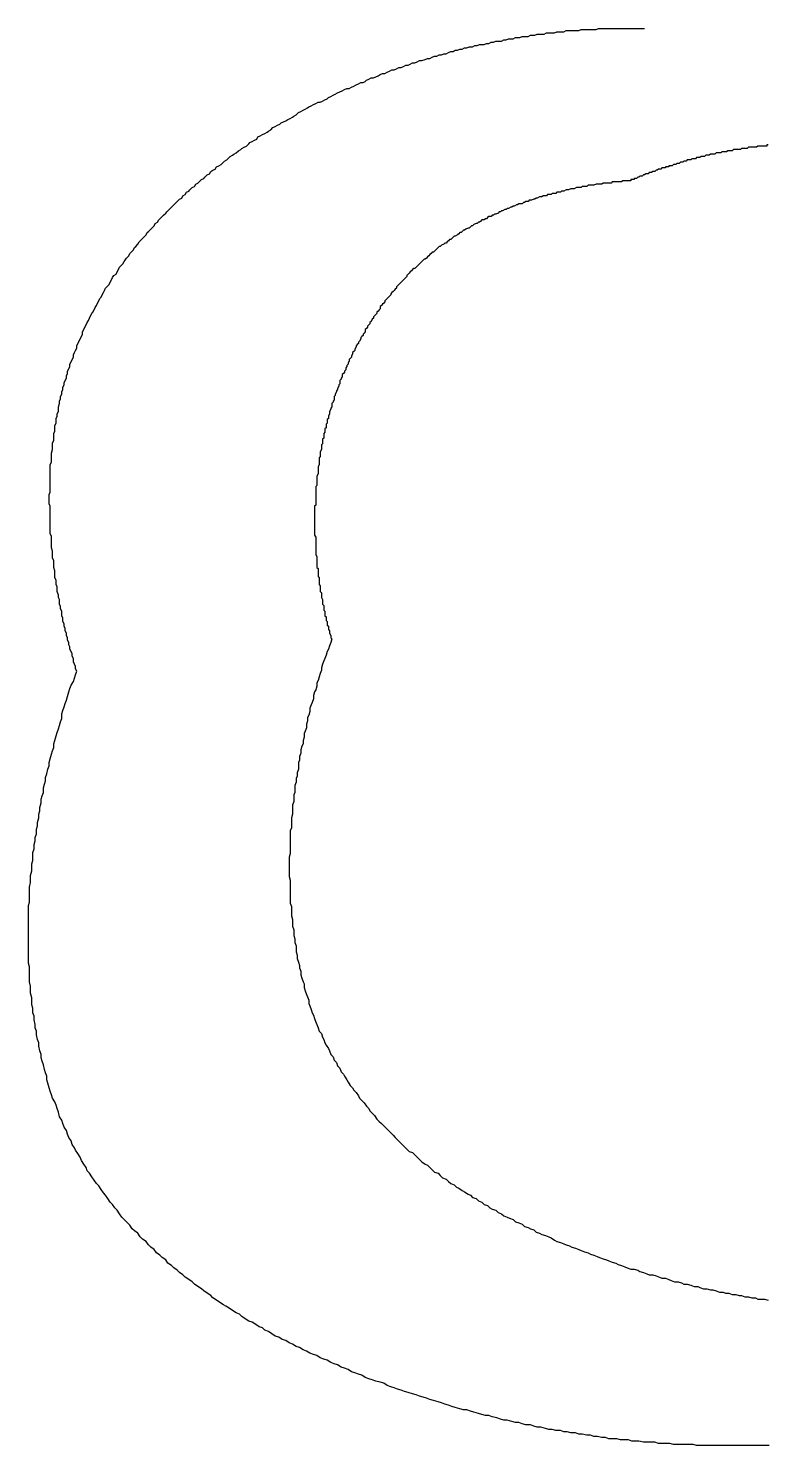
# Model space of a CAD drawing. Extents: x 45 to 224, y 37 to 151.
# Drawn here: x 136.264 to 136.905, y 139.765 to 140.993 of the extents above; entities that cross this region are included whole.
import ezdxf

# ---------------------------------------------------------------- set-up
doc = ezdxf.new("R2010")
doc.units = 0
doc.layers.get('0').update_dxf_attribs({"linetype": 'CONTINUOUS'})

msp = doc.modelspace()

# ---------------------------------------------------------------- linework, layer by layer
at = {"color": 7}
for points in [[(136.306, 140.436, 0), (136.305, 140.438, 0), (136.305, 140.44, 0), (136.304, 140.442, 0), (136.303, 140.444, 0), (136.303, 140.447, 0), (136.302, 140.449, 0), (136.302, 140.451, 0), (136.301, 140.453, 0), (136.3, 140.455, 0), (136.3, 140.457, 0), (136.299, 140.459, 0), (136.299, 140.461, 0), (136.298, 140.463, 0), (136.298, 140.465, 0), (136.297, 140.467, 0), (136.297, 140.469, 0), (136.296, 140.471, 0), (136.296, 140.473, 0), (136.295, 140.475, 0), (136.295, 140.477, 0), (136.294, 140.479, 0), (136.294, 140.482, 0), (136.293, 140.484, 0), (136.293, 140.486, 0), (136.293, 140.488, 0), (136.292, 140.49, 0), (136.292, 140.492, 0), (136.291, 140.494, 0), (136.291, 140.496, 0), (136.291, 140.498, 0), (136.29, 140.5, 0), (136.29, 140.502, 0), (136.289, 140.505, 0), (136.289, 140.507, 0), (136.289, 140.509, 0), (136.288, 140.511, 0), (136.288, 140.513, 0), (136.288, 140.515, 0), (136.287, 140.517, 0), (136.287, 140.519, 0), (136.287, 140.521, 0), (136.287, 140.523, 0), (136.286, 140.526, 0), (136.286, 140.528, 0), (136.286, 140.53, 0), (136.286, 140.532, 0), (136.285, 140.534, 0), (136.285, 140.536, 0), (136.285, 140.538, 0), (136.285, 140.54, 0), (136.284, 140.543, 0), (136.284, 140.545, 0), (136.284, 140.547, 0), (136.284, 140.549, 0), (136.284, 140.551, 0), (136.284, 140.553, 0), (136.283, 140.555, 0), (136.283, 140.557, 0), (136.283, 140.559, 0), (136.283, 140.562, 0), (136.283, 140.564, 0), (136.283, 140.566, 0), (136.283, 140.568, 0), (136.283, 140.57, 0), (136.283, 140.572, 0), (136.283, 140.574, 0), (136.283, 140.577, 0), (136.283, 140.579, 0), (136.282, 140.581, 0), (136.282, 140.583, 0), (136.282, 140.585, 0), (136.282, 140.587, 0), (136.282, 140.589, 0), (136.283, 140.591, 0), (136.283, 140.594, 0), (136.283, 140.596, 0), (136.283, 140.598, 0), (136.283, 140.6, 0), (136.283, 140.602, 0), (136.283, 140.604, 0), (136.283, 140.606, 0), (136.283, 140.608, 0), (136.283, 140.611, 0), (136.283, 140.613, 0), (136.283, 140.615, 0), (136.284, 140.617, 0), (136.284, 140.619, 0), (136.284, 140.621, 0), (136.284, 140.623, 0), (136.284, 140.625, 0), (136.285, 140.628, 0), (136.285, 140.63, 0), (136.285, 140.632, 0), (136.285, 140.634, 0), (136.286, 140.636, 0), (136.286, 140.638, 0), (136.286, 140.64, 0), (136.286, 140.642, 0), (136.287, 140.644, 0), (136.287, 140.647, 0), (136.287, 140.649, 0), (136.288, 140.651, 0), (136.288, 140.653, 0), (136.288, 140.655, 0), (136.289, 140.657, 0), (136.289, 140.659, 0), (136.29, 140.661, 0), (136.29, 140.663, 0), (136.29, 140.665, 0), (136.291, 140.668, 0), (136.291, 140.67, 0), (136.292, 140.672, 0), (136.292, 140.674, 0), (136.293, 140.676, 0), (136.293, 140.678, 0), (136.294, 140.68, 0), (136.294, 140.682, 0), (136.295, 140.684, 0), (136.295, 140.686, 0), (136.296, 140.688, 0), (136.297, 140.69, 0), (136.297, 140.692, 0), (136.298, 140.694, 0), (136.298, 140.696, 0), (136.299, 140.698, 0), (136.3, 140.7, 0), (136.3, 140.702, 0), (136.301, 140.704, 0), (136.302, 140.706, 0), (136.303, 140.708, 0), (136.303, 140.71, 0), (136.304, 140.712, 0), (136.305, 140.714, 0), (136.306, 140.716, 0), (136.306, 140.718, 0), (136.307, 140.72, 0), (136.308, 140.722, 0), (136.309, 140.724, 0), (136.31, 140.726, 0), (136.311, 140.728, 0), (136.311, 140.73, 0), (136.312, 140.732, 0), (136.313, 140.734, 0), (136.314, 140.736, 0), (136.315, 140.738, 0), (136.316, 140.74, 0), (136.317, 140.742, 0), (136.318, 140.744, 0), (136.319, 140.746, 0), (136.32, 140.747, 0), (136.321, 140.749, 0), (136.322, 140.751, 0), (136.323, 140.753, 0), (136.324, 140.755, 0), (136.325, 140.757, 0), (136.326, 140.759, 0), (136.327, 140.76, 0), (136.328, 140.762, 0), (136.329, 140.764, 0), (136.33, 140.766, 0), (136.331, 140.768, 0), (136.333, 140.77, 0), (136.334, 140.771, 0), (136.335, 140.773, 0), (136.336, 140.775, 0), (136.337, 140.777, 0), (136.338, 140.779, 0), (136.34, 140.78, 0), (136.341, 140.782, 0), (136.342, 140.784, 0), (136.343, 140.786, 0), (136.344, 140.787, 0), (136.346, 140.789, 0), (136.347, 140.791, 0), (136.348, 140.792, 0), (136.349, 140.794, 0), (136.351, 140.796, 0), (136.352, 140.798, 0), (136.353, 140.799, 0), (136.355, 140.801, 0), (136.356, 140.803, 0), (136.357, 140.804, 0), (136.359, 140.806, 0), (136.36, 140.808, 0), (136.361, 140.809, 0), (136.363, 140.811, 0), (136.364, 140.812, 0), (136.366, 140.814, 0), (136.367, 140.816, 0), (136.368, 140.817, 0), (136.37, 140.819, 0), (136.371, 140.82, 0), (136.373, 140.822, 0), (136.374, 140.824, 0), (136.376, 140.825, 0), (136.377, 140.827, 0), (136.378, 140.828, 0), (136.38, 140.83, 0), (136.381, 140.831, 0), (136.383, 140.833, 0), (136.384, 140.834, 0), (136.386, 140.836, 0), (136.387, 140.837, 0), (136.389, 140.839, 0), (136.39, 140.84, 0), (136.392, 140.842, 0), (136.393, 140.843, 0), (136.395, 140.845, 0), (136.397, 140.846, 0), (136.398, 140.848, 0), (136.4, 140.849, 0), (136.401, 140.851, 0), (136.403, 140.852, 0), (136.404, 140.853, 0), (136.406, 140.855, 0), (136.408, 140.856, 0), (136.409, 140.858, 0), (136.411, 140.859, 0), (136.412, 140.86, 0), (136.414, 140.862, 0), (136.416, 140.863, 0), (136.417, 140.864, 0), (136.419, 140.866, 0), (136.421, 140.867, 0), (136.422, 140.869, 0), (136.424, 140.87, 0), (136.426, 140.871, 0), (136.427, 140.873, 0), (136.429, 140.874, 0), (136.431, 140.875, 0), (136.432, 140.876, 0), (136.434, 140.878, 0), (136.436, 140.879, 0), (136.437, 140.88, 0), (136.439, 140.882, 0), (136.441, 140.883, 0), (136.442, 140.884, 0), (136.444, 140.885, 0), (136.446, 140.887, 0), (136.448, 140.888, 0), (136.449, 140.889, 0), (136.451, 140.89, 0), (136.453, 140.891, 0), (136.455, 140.893, 0), (136.456, 140.894, 0), (136.458, 140.895, 0), (136.46, 140.896, 0), (136.462, 140.897, 0), (136.463, 140.899, 0), (136.465, 140.9, 0), (136.467, 140.901, 0), (136.469, 140.902, 0), (136.471, 140.903, 0), (136.472, 140.904, 0), (136.474, 140.905, 0), (136.476, 140.907, 0), (136.478, 140.908, 0), (136.48, 140.909, 0), (136.482, 140.91, 0), (136.483, 140.911, 0), (136.485, 140.912, 0), (136.487, 140.913, 0), (136.489, 140.914, 0), (136.491, 140.915, 0), (136.493, 140.916, 0), (136.494, 140.917, 0), (136.496, 140.918, 0), (136.498, 140.92, 0), (136.5, 140.921, 0), (136.502, 140.922, 0), (136.504, 140.923, 0), (136.506, 140.924, 0), (136.507, 140.925, 0), (136.509, 140.926, 0), (136.511, 140.927, 0), (136.513, 140.928, 0), (136.515, 140.929, 0), (136.517, 140.929, 0), (136.519, 140.93, 0), (136.521, 140.931, 0), (136.523, 140.932, 0), (136.524, 140.933, 0), (136.526, 140.934, 0), (136.528, 140.935, 0), (136.53, 140.936, 0), (136.532, 140.937, 0), (136.534, 140.938, 0), (136.536, 140.939, 0), (136.538, 140.94, 0), (136.54, 140.941, 0), (136.542, 140.941, 0), (136.544, 140.942, 0), (136.546, 140.943, 0), (136.548, 140.944, 0), (136.55, 140.945, 0), (136.552, 140.946, 0), (136.554, 140.946, 0), (136.556, 140.947, 0), (136.557, 140.948, 0), (136.559, 140.949, 0), (136.561, 140.95, 0), (136.563, 140.95, 0), (136.565, 140.951, 0), (136.567, 140.952, 0), (136.569, 140.953, 0), (136.571, 140.954, 0), (136.573, 140.954, 0), (136.575, 140.955, 0), (136.577, 140.956, 0), (136.579, 140.957, 0), (136.581, 140.957, 0), (136.583, 140.958, 0), (136.585, 140.959, 0), (136.587, 140.959, 0), (136.589, 140.96, 0), (136.591, 140.961, 0), (136.593, 140.961, 0), (136.595, 140.962, 0), (136.597, 140.963, 0), (136.599, 140.963, 0), (136.601, 140.964, 0), (136.603, 140.965, 0), (136.605, 140.965, 0), (136.608, 140.966, 0), (136.61, 140.967, 0), (136.612, 140.967, 0), (136.614, 140.968, 0), (136.616, 140.969, 0), (136.618, 140.969, 0), (136.62, 140.97, 0), (136.622, 140.97, 0), (136.624, 140.971, 0), (136.626, 140.971, 0), (136.628, 140.972, 0), (136.63, 140.973, 0), (136.632, 140.973, 0), (136.634, 140.974, 0), (136.636, 140.974, 0), (136.638, 140.975, 0), (136.64, 140.975, 0), (136.642, 140.976, 0), (136.644, 140.976, 0), (136.646, 140.977, 0), (136.649, 140.977, 0), (136.651, 140.978, 0), (136.653, 140.978, 0), (136.655, 140.979, 0), (136.657, 140.979, 0), (136.659, 140.979, 0), (136.661, 140.98, 0), (136.663, 140.98, 0), (136.665, 140.981, 0), (136.667, 140.981, 0), (136.669, 140.982, 0), (136.671, 140.982, 0), (136.674, 140.982, 0), (136.676, 140.983, 0), (136.678, 140.983, 0), (136.68, 140.984, 0), (136.682, 140.984, 0), (136.684, 140.984, 0), (136.686, 140.985, 0), (136.688, 140.985, 0), (136.69, 140.985, 0), (136.692, 140.986, 0), (136.694, 140.986, 0), (136.697, 140.986, 0), (136.699, 140.987, 0), (136.701, 140.987, 0), (136.703, 140.987, 0), (136.705, 140.988, 0), (136.707, 140.988, 0), (136.709, 140.988, 0), (136.711, 140.988, 0), (136.713, 140.989, 0), (136.716, 140.989, 0), (136.718, 140.989, 0), (136.72, 140.989, 0), (136.722, 140.99, 0), (136.724, 140.99, 0), (136.726, 140.99, 0), (136.728, 140.99, 0), (136.73, 140.991, 0), (136.732, 140.991, 0), (136.735, 140.991, 0), (136.737, 140.991, 0), (136.739, 140.991, 0), (136.741, 140.991, 0), (136.743, 140.992, 0), (136.745, 140.992, 0), (136.747, 140.992, 0), (136.749, 140.992, 0), (136.752, 140.992, 0), (136.754, 140.992, 0), (136.756, 140.992, 0), (136.758, 140.993, 0), (136.76, 140.993, 0), (136.762, 140.993, 0), (136.764, 140.993, 0), (136.766, 140.993, 0), (136.769, 140.993, 0), (136.771, 140.993, 0), (136.773, 140.993, 0), (136.775, 140.993, 0), (136.777, 140.993, 0), (136.779, 140.993, 0), (136.781, 140.993, 0), (136.783, 140.993, 0), (136.786, 140.993, 0), (136.788, 140.993, 0), (136.79, 140.993, 0), (136.792, 140.993, 0), (136.794, 140.993, 0), (136.796, 140.993, 0), (136.798, 140.993, 0)], [(136.905, 140.892, 0), (136.904, 140.892, 0), (136.904, 140.891, 0), (136.903, 140.891, 0), (136.902, 140.891, 0), (136.901, 140.891, 0), (136.9, 140.891, 0), (136.9, 140.891, 0), (136.899, 140.891, 0), (136.898, 140.891, 0), (136.897, 140.891, 0), (136.896, 140.891, 0), (136.895, 140.89, 0), (136.895, 140.89, 0), (136.894, 140.89, 0), (136.893, 140.89, 0), (136.892, 140.89, 0), (136.891, 140.89, 0), (136.891, 140.89, 0), (136.89, 140.89, 0), (136.889, 140.89, 0), (136.888, 140.89, 0), (136.887, 140.889, 0), (136.887, 140.889, 0), (136.886, 140.889, 0), (136.885, 140.889, 0), (136.884, 140.889, 0), (136.883, 140.889, 0), (136.882, 140.889, 0), (136.882, 140.889, 0), (136.881, 140.888, 0), (136.88, 140.888, 0), (136.879, 140.888, 0), (136.878, 140.888, 0), (136.878, 140.888, 0), (136.877, 140.888, 0), (136.876, 140.888, 0), (136.875, 140.888, 0), (136.874, 140.887, 0), (136.874, 140.887, 0), (136.873, 140.887, 0), (136.872, 140.887, 0), (136.871, 140.887, 0), (136.87, 140.887, 0), (136.87, 140.887, 0), (136.869, 140.886, 0), (136.868, 140.886, 0), (136.867, 140.886, 0), (136.866, 140.886, 0), (136.865, 140.886, 0), (136.865, 140.886, 0), (136.864, 140.885, 0), (136.863, 140.885, 0), (136.862, 140.885, 0), (136.861, 140.885, 0), (136.861, 140.885, 0), (136.86, 140.885, 0), (136.859, 140.884, 0), (136.858, 140.884, 0), (136.857, 140.884, 0), (136.857, 140.884, 0), (136.856, 140.884, 0), (136.855, 140.884, 0), (136.854, 140.883, 0), (136.853, 140.883, 0), (136.853, 140.883, 0), (136.852, 140.883, 0), (136.851, 140.883, 0), (136.85, 140.882, 0), (136.849, 140.882, 0), (136.849, 140.882, 0), (136.848, 140.882, 0), (136.847, 140.882, 0), (136.846, 140.881, 0), (136.845, 140.881, 0), (136.845, 140.881, 0), (136.844, 140.881, 0), (136.843, 140.881, 0), (136.842, 140.88, 0), (136.841, 140.88, 0), (136.841, 140.88, 0), (136.84, 140.88, 0), (136.839, 140.88, 0), (136.838, 140.879, 0), (136.837, 140.879, 0), (136.837, 140.879, 0), (136.836, 140.879, 0), (136.835, 140.879, 0), (136.834, 140.878, 0), (136.834, 140.878, 0), (136.833, 140.878, 0), (136.832, 140.878, 0), (136.831, 140.877, 0), (136.83, 140.877, 0), (136.83, 140.877, 0), (136.829, 140.877, 0), (136.828, 140.876, 0), (136.827, 140.876, 0), (136.826, 140.876, 0), (136.826, 140.876, 0), (136.825, 140.875, 0), (136.824, 140.875, 0), (136.823, 140.875, 0), (136.823, 140.875, 0), (136.822, 140.874, 0), (136.821, 140.874, 0), (136.82, 140.874, 0), (136.819, 140.874, 0), (136.819, 140.873, 0), (136.818, 140.873, 0), (136.817, 140.873, 0), (136.816, 140.873, 0), (136.816, 140.872, 0), (136.815, 140.872, 0), (136.814, 140.872, 0), (136.813, 140.872, 0), (136.812, 140.871, 0), (136.812, 140.871, 0), (136.811, 140.871, 0), (136.81, 140.871, 0), (136.809, 140.87, 0), (136.809, 140.87, 0), (136.808, 140.87, 0), (136.807, 140.869, 0), (136.806, 140.869, 0), (136.805, 140.869, 0), (136.805, 140.869, 0), (136.804, 140.868, 0), (136.803, 140.868, 0), (136.802, 140.868, 0), (136.802, 140.868, 0), (136.801, 140.867, 0), (136.8, 140.867, 0), (136.799, 140.867, 0), (136.798, 140.866, 0), (136.798, 140.866, 0), (136.797, 140.866, 0), (136.796, 140.865, 0), (136.795, 140.865, 0), (136.795, 140.865, 0), (136.794, 140.865, 0), (136.793, 140.864, 0), (136.792, 140.864, 0), (136.792, 140.864, 0), (136.791, 140.863, 0), (136.79, 140.863, 0), (136.789, 140.863, 0), (136.789, 140.862, 0), (136.788, 140.862, 0), (136.787, 140.862, 0), (136.786, 140.862, 0), (136.786, 140.861, 0), (136.785, 140.861, 0)], [(136.785, 140.861, 0), (136.783, 140.861, 0), (136.782, 140.861, 0), (136.781, 140.861, 0), (136.779, 140.861, 0), (136.778, 140.86, 0), (136.777, 140.86, 0), (136.775, 140.86, 0), (136.774, 140.86, 0), (136.773, 140.86, 0), (136.772, 140.86, 0), (136.77, 140.86, 0), (136.769, 140.859, 0), (136.768, 140.859, 0), (136.766, 140.859, 0), (136.765, 140.859, 0), (136.764, 140.859, 0), (136.762, 140.859, 0), (136.761, 140.858, 0), (136.76, 140.858, 0), (136.758, 140.858, 0), (136.757, 140.858, 0), (136.756, 140.858, 0), (136.754, 140.857, 0), (136.753, 140.857, 0), (136.752, 140.857, 0), (136.751, 140.857, 0), (136.749, 140.857, 0), (136.748, 140.856, 0), (136.747, 140.856, 0), (136.745, 140.856, 0), (136.744, 140.856, 0), (136.743, 140.855, 0), (136.741, 140.855, 0), (136.74, 140.855, 0), (136.739, 140.855, 0), (136.737, 140.854, 0), (136.736, 140.854, 0), (136.735, 140.854, 0), (136.734, 140.854, 0), (136.732, 140.853, 0), (136.731, 140.853, 0), (136.73, 140.853, 0), (136.728, 140.852, 0), (136.727, 140.852, 0), (136.726, 140.852, 0), (136.725, 140.851, 0), (136.723, 140.851, 0), (136.722, 140.851, 0), (136.721, 140.85, 0), (136.719, 140.85, 0), (136.718, 140.85, 0), (136.717, 140.849, 0), (136.716, 140.849, 0), (136.714, 140.849, 0), (136.713, 140.848, 0), (136.712, 140.848, 0), (136.71, 140.848, 0), (136.709, 140.847, 0), (136.708, 140.847, 0), (136.707, 140.847, 0), (136.705, 140.846, 0), (136.704, 140.846, 0), (136.703, 140.845, 0), (136.702, 140.845, 0), (136.7, 140.844, 0), (136.699, 140.844, 0), (136.698, 140.844, 0), (136.697, 140.843, 0), (136.695, 140.843, 0), (136.694, 140.842, 0), (136.693, 140.842, 0), (136.692, 140.841, 0), (136.69, 140.841, 0), (136.689, 140.841, 0), (136.688, 140.84, 0), (136.687, 140.84, 0), (136.685, 140.839, 0), (136.684, 140.839, 0), (136.683, 140.838, 0), (136.682, 140.838, 0), (136.68, 140.837, 0), (136.679, 140.837, 0), (136.678, 140.836, 0), (136.677, 140.836, 0), (136.675, 140.835, 0), (136.674, 140.835, 0), (136.673, 140.834, 0), (136.672, 140.834, 0), (136.671, 140.833, 0), (136.669, 140.832, 0), (136.668, 140.832, 0), (136.667, 140.831, 0), (136.666, 140.831, 0), (136.665, 140.83, 0), (136.663, 140.83, 0), (136.662, 140.829, 0), (136.661, 140.828, 0), (136.66, 140.828, 0), (136.659, 140.827, 0), (136.657, 140.827, 0), (136.656, 140.826, 0), (136.655, 140.825, 0), (136.654, 140.825, 0), (136.653, 140.824, 0), (136.652, 140.824, 0), (136.65, 140.823, 0), (136.649, 140.822, 0), (136.648, 140.822, 0), (136.647, 140.821, 0), (136.646, 140.82, 0), (136.645, 140.82, 0), (136.643, 140.819, 0), (136.642, 140.818, 0), (136.641, 140.818, 0), (136.64, 140.817, 0), (136.639, 140.816, 0), (136.638, 140.816, 0), (136.637, 140.815, 0), (136.636, 140.814, 0), (136.634, 140.813, 0), (136.633, 140.813, 0), (136.632, 140.812, 0), (136.631, 140.811, 0), (136.63, 140.81, 0), (136.629, 140.81, 0), (136.628, 140.809, 0), (136.627, 140.808, 0), (136.626, 140.807, 0), (136.625, 140.807, 0), (136.624, 140.806, 0), (136.622, 140.805, 0), (136.621, 140.804, 0), (136.62, 140.804, 0), (136.619, 140.803, 0), (136.618, 140.802, 0), (136.617, 140.801, 0), (136.616, 140.8, 0), (136.615, 140.799, 0), (136.614, 140.799, 0), (136.613, 140.798, 0), (136.612, 140.797, 0), (136.611, 140.796, 0), (136.61, 140.795, 0), (136.609, 140.794, 0), (136.608, 140.793, 0), (136.607, 140.793, 0), (136.606, 140.792, 0), (136.605, 140.791, 0), (136.604, 140.79, 0), (136.603, 140.789, 0), (136.602, 140.788, 0), (136.601, 140.787, 0), (136.6, 140.786, 0), (136.599, 140.785, 0), (136.598, 140.785, 0), (136.597, 140.784, 0), (136.596, 140.783, 0), (136.595, 140.782, 0), (136.594, 140.781, 0), (136.593, 140.78, 0), (136.592, 140.779, 0), (136.592, 140.778, 0), (136.591, 140.777, 0), (136.59, 140.776, 0), (136.589, 140.775, 0), (136.588, 140.774, 0), (136.587, 140.773, 0), (136.586, 140.772, 0), (136.585, 140.771, 0), (136.584, 140.77, 0), (136.583, 140.769, 0), (136.583, 140.768, 0), (136.582, 140.767, 0), (136.581, 140.766, 0), (136.58, 140.765, 0), (136.579, 140.764, 0), (136.578, 140.763, 0), (136.578, 140.762, 0), (136.577, 140.761, 0), (136.576, 140.76, 0), (136.575, 140.759, 0), (136.574, 140.758, 0), (136.573, 140.757, 0), (136.573, 140.756, 0), (136.572, 140.755, 0), (136.571, 140.754, 0), (136.57, 140.753, 0), (136.569, 140.752, 0), (136.569, 140.75, 0), (136.568, 140.749, 0), (136.567, 140.748, 0), (136.566, 140.747, 0), (136.566, 140.746, 0), (136.565, 140.745, 0), (136.564, 140.744, 0), (136.563, 140.743, 0), (136.563, 140.742, 0), (136.562, 140.741, 0), (136.561, 140.739, 0), (136.56, 140.738, 0), (136.56, 140.737, 0), (136.559, 140.736, 0), (136.558, 140.735, 0), (136.558, 140.734, 0), (136.557, 140.733, 0), (136.556, 140.732, 0), (136.556, 140.73, 0), (136.555, 140.729, 0), (136.554, 140.728, 0), (136.554, 140.727, 0), (136.553, 140.726, 0), (136.552, 140.725, 0), (136.552, 140.724, 0), (136.551, 140.722, 0), (136.55, 140.721, 0), (136.55, 140.72, 0), (136.549, 140.719, 0), (136.548, 140.718, 0), (136.548, 140.717, 0), (136.547, 140.715, 0), (136.547, 140.714, 0), (136.546, 140.713, 0), (136.545, 140.712, 0), (136.545, 140.711, 0), (136.544, 140.709, 0), (136.544, 140.708, 0), (136.543, 140.707, 0), (136.542, 140.706, 0), (136.542, 140.705, 0), (136.541, 140.703, 0), (136.541, 140.702, 0), (136.54, 140.701, 0), (136.54, 140.7, 0), (136.539, 140.699, 0), (136.539, 140.697, 0), (136.538, 140.696, 0), (136.538, 140.695, 0), (136.537, 140.694, 0), (136.536, 140.693, 0), (136.536, 140.691, 0), (136.535, 140.69, 0), (136.535, 140.689, 0), (136.534, 140.688, 0), (136.534, 140.686, 0), (136.534, 140.685, 0), (136.533, 140.684, 0), (136.533, 140.683, 0), (136.532, 140.681, 0), (136.532, 140.68, 0), (136.531, 140.679, 0), (136.531, 140.678, 0), (136.53, 140.676, 0), (136.53, 140.675, 0), (136.529, 140.674, 0), (136.529, 140.673, 0), (136.529, 140.671, 0), (136.528, 140.67, 0), (136.528, 140.669, 0), (136.527, 140.668, 0), (136.527, 140.666, 0), (136.527, 140.665, 0), (136.526, 140.664, 0), (136.526, 140.663, 0), (136.525, 140.661, 0), (136.525, 140.66, 0), (136.525, 140.659, 0), (136.524, 140.657, 0), (136.524, 140.656, 0), (136.524, 140.655, 0), (136.523, 140.654, 0), (136.523, 140.652, 0), (136.523, 140.651, 0), (136.522, 140.65, 0), (136.522, 140.648, 0), (136.522, 140.647, 0), (136.521, 140.646, 0), (136.521, 140.645, 0), (136.521, 140.643, 0), (136.52, 140.642, 0), (136.52, 140.641, 0), (136.52, 140.639, 0), (136.52, 140.638, 0), (136.519, 140.637, 0), (136.519, 140.636, 0), (136.519, 140.634, 0), (136.519, 140.633, 0), (136.518, 140.632, 0), (136.518, 140.63, 0), (136.518, 140.629, 0), (136.518, 140.628, 0), (136.517, 140.626, 0), (136.517, 140.625, 0), (136.517, 140.624, 0), (136.517, 140.622, 0), (136.516, 140.621, 0), (136.516, 140.62, 0), (136.516, 140.619, 0), (136.516, 140.617, 0), (136.516, 140.616, 0), (136.516, 140.615, 0), (136.515, 140.613, 0), (136.515, 140.612, 0), (136.515, 140.611, 0), (136.515, 140.609, 0), (136.515, 140.608, 0), (136.515, 140.607, 0), (136.514, 140.605, 0), (136.514, 140.604, 0), (136.514, 140.603, 0), (136.514, 140.601, 0), (136.514, 140.6, 0), (136.514, 140.599, 0), (136.514, 140.597, 0), (136.513, 140.596, 0), (136.513, 140.595, 0), (136.513, 140.593, 0), (136.513, 140.592, 0), (136.513, 140.591, 0), (136.513, 140.59, 0), (136.513, 140.588, 0), (136.513, 140.587, 0), (136.513, 140.586, 0), (136.513, 140.584, 0), (136.513, 140.583, 0), (136.513, 140.582, 0), (136.513, 140.58, 0), (136.512, 140.579, 0), (136.512, 140.578, 0), (136.512, 140.576, 0), (136.512, 140.575, 0), (136.512, 140.574, 0), (136.512, 140.572, 0), (136.512, 140.571, 0), (136.512, 140.57, 0), (136.512, 140.568, 0), (136.512, 140.567, 0), (136.512, 140.566, 0), (136.512, 140.564, 0), (136.512, 140.563, 0), (136.512, 140.562, 0), (136.512, 140.56, 0), (136.512, 140.559, 0), (136.512, 140.558, 0), (136.512, 140.556, 0), (136.512, 140.555, 0), (136.512, 140.554, 0), (136.513, 140.552, 0), (136.513, 140.551, 0), (136.513, 140.55, 0), (136.513, 140.548, 0), (136.513, 140.547, 0), (136.513, 140.546, 0), (136.513, 140.544, 0), (136.513, 140.543, 0), (136.513, 140.542, 0), (136.513, 140.54, 0), (136.513, 140.539, 0), (136.513, 140.538, 0), (136.513, 140.537, 0), (136.514, 140.535, 0), (136.514, 140.534, 0), (136.514, 140.533, 0), (136.514, 140.531, 0), (136.514, 140.53, 0), (136.514, 140.529, 0), (136.514, 140.527, 0), (136.514, 140.526, 0), (136.515, 140.525, 0), (136.515, 140.523, 0), (136.515, 140.522, 0), (136.515, 140.521, 0), (136.515, 140.519, 0), (136.515, 140.518, 0), (136.516, 140.517, 0), (136.516, 140.515, 0), (136.516, 140.514, 0), (136.516, 140.513, 0), (136.516, 140.511, 0), (136.517, 140.51, 0), (136.517, 140.509, 0), (136.517, 140.508, 0), (136.517, 140.506, 0), (136.517, 140.505, 0), (136.518, 140.504, 0), (136.518, 140.502, 0), (136.518, 140.501, 0), (136.518, 140.5, 0), (136.519, 140.498, 0), (136.519, 140.497, 0), (136.519, 140.496, 0), (136.519, 140.494, 0), (136.52, 140.493, 0), (136.52, 140.492, 0), (136.52, 140.491, 0), (136.52, 140.489, 0), (136.521, 140.488, 0), (136.521, 140.487, 0), (136.521, 140.485, 0), (136.521, 140.484, 0), (136.522, 140.483, 0), (136.522, 140.481, 0), (136.522, 140.48, 0), (136.523, 140.479, 0), (136.523, 140.478, 0), (136.523, 140.476, 0), (136.524, 140.475, 0), (136.524, 140.474, 0), (136.524, 140.472, 0), (136.525, 140.471, 0), (136.525, 140.47, 0), (136.525, 140.469, 0), (136.526, 140.467, 0), (136.526, 140.466, 0), (136.526, 140.465, 0), (136.527, 140.464, 0)], [(136.527, 140.464, 0), (136.526, 140.461, 0), (136.525, 140.458, 0), (136.524, 140.455, 0), (136.523, 140.453, 0), (136.522, 140.45, 0), (136.521, 140.447, 0), (136.52, 140.445, 0), (136.519, 140.442, 0), (136.518, 140.439, 0), (136.518, 140.437, 0), (136.517, 140.434, 0), (136.516, 140.431, 0), (136.515, 140.428, 0), (136.514, 140.426, 0), (136.514, 140.423, 0), (136.513, 140.42, 0), (136.512, 140.418, 0), (136.511, 140.415, 0), (136.511, 140.412, 0), (136.51, 140.409, 0), (136.509, 140.407, 0), (136.508, 140.404, 0), (136.508, 140.401, 0), (136.507, 140.398, 0), (136.506, 140.396, 0), (136.506, 140.393, 0), (136.505, 140.39, 0), (136.505, 140.387, 0), (136.504, 140.384, 0), (136.503, 140.382, 0), (136.503, 140.379, 0), (136.502, 140.376, 0), (136.502, 140.373, 0), (136.501, 140.371, 0), (136.5, 140.368, 0), (136.5, 140.365, 0), (136.499, 140.362, 0), (136.499, 140.359, 0), (136.498, 140.357, 0), (136.498, 140.354, 0), (136.498, 140.351, 0), (136.497, 140.348, 0), (136.497, 140.345, 0), (136.496, 140.343, 0), (136.496, 140.34, 0), (136.495, 140.337, 0), (136.495, 140.334, 0), (136.495, 140.331, 0), (136.494, 140.329, 0), (136.494, 140.326, 0), (136.494, 140.323, 0), (136.493, 140.32, 0), (136.493, 140.317, 0), (136.493, 140.314, 0), (136.493, 140.312, 0), (136.492, 140.309, 0), (136.492, 140.306, 0), (136.492, 140.303, 0), (136.492, 140.3, 0), (136.491, 140.298, 0), (136.491, 140.295, 0), (136.491, 140.292, 0), (136.491, 140.289, 0), (136.491, 140.286, 0), (136.491, 140.283, 0), (136.491, 140.281, 0), (136.491, 140.278, 0), (136.49, 140.275, 0), (136.49, 140.272, 0), (136.49, 140.269, 0), (136.49, 140.266, 0), (136.49, 140.263, 0), (136.49, 140.261, 0), (136.49, 140.258, 0), (136.491, 140.255, 0), (136.491, 140.252, 0), (136.491, 140.249, 0), (136.491, 140.246, 0), (136.491, 140.244, 0), (136.491, 140.241, 0), (136.491, 140.238, 0), (136.491, 140.235, 0), (136.492, 140.232, 0), (136.492, 140.229, 0), (136.492, 140.227, 0), (136.492, 140.224, 0), (136.493, 140.221, 0), (136.493, 140.218, 0), (136.493, 140.215, 0), (136.494, 140.212, 0), (136.494, 140.21, 0), (136.494, 140.207, 0), (136.495, 140.204, 0), (136.495, 140.201, 0), (136.496, 140.198, 0), (136.496, 140.195, 0), (136.496, 140.193, 0), (136.497, 140.19, 0), (136.497, 140.187, 0), (136.498, 140.184, 0), (136.499, 140.181, 0), (136.499, 140.179, 0), (136.5, 140.176, 0), (136.5, 140.173, 0), (136.501, 140.17, 0), (136.502, 140.167, 0), (136.503, 140.165, 0), (136.503, 140.162, 0), (136.504, 140.159, 0), (136.505, 140.156, 0), (136.506, 140.154, 0), (136.507, 140.151, 0), (136.507, 140.148, 0), (136.508, 140.146, 0), (136.509, 140.143, 0), (136.51, 140.14, 0), (136.511, 140.138, 0), (136.512, 140.135, 0), (136.513, 140.132, 0), (136.514, 140.13, 0), (136.515, 140.127, 0), (136.516, 140.124, 0), (136.518, 140.122, 0), (136.519, 140.119, 0), (136.52, 140.117, 0), (136.521, 140.114, 0), (136.522, 140.112, 0), (136.524, 140.109, 0), (136.525, 140.107, 0), (136.526, 140.104, 0), (136.528, 140.102, 0), (136.529, 140.099, 0), (136.531, 140.097, 0), (136.532, 140.094, 0), (136.534, 140.092, 0), (136.535, 140.089, 0), (136.537, 140.087, 0), (136.538, 140.085, 0), (136.54, 140.082, 0), (136.541, 140.08, 0), (136.543, 140.077, 0), (136.545, 140.075, 0), (136.546, 140.073, 0), (136.548, 140.071, 0), (136.55, 140.068, 0), (136.551, 140.066, 0), (136.553, 140.064, 0), (136.555, 140.062, 0), (136.557, 140.059, 0), (136.559, 140.057, 0), (136.56, 140.055, 0), (136.562, 140.053, 0), (136.564, 140.051, 0), (136.566, 140.048, 0), (136.568, 140.046, 0), (136.57, 140.044, 0), (136.572, 140.042, 0), (136.574, 140.04, 0), (136.576, 140.038, 0), (136.578, 140.036, 0), (136.58, 140.034, 0), (136.582, 140.032, 0), (136.584, 140.03, 0), (136.586, 140.028, 0), (136.588, 140.026, 0), (136.59, 140.024, 0), (136.592, 140.022, 0), (136.594, 140.02, 0), (136.597, 140.019, 0), (136.599, 140.017, 0), (136.601, 140.015, 0), (136.603, 140.013, 0), (136.605, 140.011, 0), (136.608, 140.009, 0), (136.61, 140.008, 0), (136.612, 140.006, 0), (136.614, 140.004, 0), (136.616, 140.002, 0), (136.619, 140.001, 0), (136.621, 139.999, 0), (136.623, 139.997, 0), (136.626, 139.996, 0), (136.628, 139.994, 0), (136.63, 139.992, 0), (136.633, 139.991, 0), (136.635, 139.989, 0), (136.637, 139.988, 0), (136.64, 139.986, 0), (136.642, 139.985, 0), (136.645, 139.983, 0), (136.647, 139.982, 0), (136.649, 139.98, 0), (136.652, 139.979, 0), (136.654, 139.977, 0), (136.657, 139.976, 0), (136.659, 139.974, 0), (136.662, 139.973, 0), (136.664, 139.971, 0), (136.666, 139.97, 0), (136.669, 139.969, 0), (136.671, 139.967, 0), (136.674, 139.966, 0), (136.676, 139.964, 0), (136.679, 139.963, 0), (136.681, 139.962, 0), (136.684, 139.961, 0), (136.686, 139.959, 0), (136.689, 139.958, 0), (136.692, 139.957, 0), (136.694, 139.955, 0), (136.697, 139.954, 0), (136.699, 139.953, 0), (136.702, 139.952, 0), (136.704, 139.95, 0), (136.707, 139.949, 0), (136.709, 139.948, 0), (136.712, 139.947, 0), (136.715, 139.946, 0), (136.717, 139.945, 0), (136.72, 139.943, 0), (136.722, 139.942, 0), (136.725, 139.941, 0), (136.728, 139.94, 0), (136.73, 139.939, 0), (136.733, 139.938, 0), (136.735, 139.937, 0), (136.738, 139.936, 0), (136.741, 139.935, 0), (136.743, 139.934, 0), (136.746, 139.933, 0), (136.749, 139.932, 0), (136.751, 139.931, 0), (136.754, 139.93, 0), (136.757, 139.929, 0), (136.759, 139.928, 0), (136.762, 139.927, 0), (136.765, 139.926, 0), (136.767, 139.925, 0), (136.77, 139.924, 0), (136.773, 139.923, 0), (136.775, 139.922, 0), (136.778, 139.921, 0), (136.781, 139.92, 0), (136.783, 139.919, 0), (136.786, 139.918, 0), (136.789, 139.918, 0), (136.792, 139.917, 0), (136.794, 139.916, 0), (136.797, 139.915, 0), (136.8, 139.914, 0), (136.802, 139.913, 0), (136.805, 139.913, 0), (136.808, 139.912, 0), (136.811, 139.911, 0), (136.813, 139.91, 0), (136.816, 139.91, 0), (136.819, 139.909, 0), (136.821, 139.908, 0), (136.824, 139.907, 0), (136.827, 139.907, 0), (136.83, 139.906, 0), (136.832, 139.905, 0), (136.835, 139.905, 0), (136.838, 139.904, 0), (136.841, 139.903, 0), (136.844, 139.903, 0), (136.846, 139.902, 0), (136.849, 139.901, 0), (136.852, 139.901, 0), (136.855, 139.9, 0), (136.857, 139.9, 0), (136.86, 139.899, 0), (136.863, 139.898, 0), (136.866, 139.898, 0), (136.868, 139.897, 0), (136.871, 139.897, 0), (136.874, 139.896, 0), (136.877, 139.896, 0), (136.88, 139.895, 0), (136.882, 139.895, 0), (136.885, 139.894, 0), (136.888, 139.894, 0), (136.891, 139.893, 0), (136.894, 139.893, 0), (136.896, 139.892, 0), (136.899, 139.892, 0), (136.902, 139.892, 0), (136.905, 139.891, 0)], [(136.906, 139.765, 0), (136.902, 139.765, 0), (136.899, 139.765, 0), (136.896, 139.765, 0), (136.893, 139.765, 0), (136.889, 139.765, 0), (136.886, 139.765, 0), (136.883, 139.765, 0), (136.879, 139.765, 0), (136.876, 139.765, 0), (136.873, 139.765, 0), (136.869, 139.765, 0), (136.866, 139.765, 0), (136.863, 139.765, 0), (136.859, 139.765, 0), (136.856, 139.765, 0), (136.853, 139.765, 0), (136.85, 139.765, 0), (136.846, 139.765, 0), (136.843, 139.765, 0), (136.84, 139.766, 0), (136.836, 139.766, 0), (136.833, 139.766, 0), (136.83, 139.766, 0), (136.826, 139.766, 0), (136.823, 139.766, 0), (136.82, 139.767, 0), (136.817, 139.767, 0), (136.813, 139.767, 0), (136.81, 139.767, 0), (136.807, 139.768, 0), (136.803, 139.768, 0), (136.8, 139.768, 0), (136.797, 139.768, 0), (136.793, 139.769, 0), (136.79, 139.769, 0), (136.787, 139.769, 0), (136.784, 139.77, 0), (136.78, 139.77, 0), (136.777, 139.77, 0), (136.774, 139.771, 0), (136.77, 139.771, 0), (136.767, 139.771, 0), (136.764, 139.772, 0), (136.761, 139.772, 0), (136.757, 139.773, 0), (136.754, 139.773, 0), (136.751, 139.774, 0), (136.748, 139.774, 0), (136.744, 139.775, 0), (136.741, 139.775, 0), (136.738, 139.776, 0), (136.734, 139.776, 0), (136.731, 139.777, 0), (136.728, 139.777, 0), (136.725, 139.778, 0), (136.721, 139.778, 0), (136.718, 139.779, 0), (136.715, 139.779, 0), (136.712, 139.78, 0), (136.708, 139.781, 0), (136.705, 139.781, 0), (136.702, 139.782, 0), (136.699, 139.783, 0), (136.695, 139.783, 0), (136.692, 139.784, 0), (136.689, 139.785, 0), (136.686, 139.785, 0), (136.683, 139.786, 0), (136.679, 139.787, 0), (136.676, 139.787, 0), (136.673, 139.788, 0), (136.67, 139.789, 0), (136.666, 139.79, 0), (136.663, 139.791, 0), (136.66, 139.791, 0), (136.657, 139.792, 0), (136.654, 139.793, 0), (136.65, 139.794, 0), (136.647, 139.795, 0), (136.644, 139.796, 0), (136.641, 139.796, 0), (136.638, 139.797, 0), (136.634, 139.798, 0), (136.631, 139.799, 0), (136.628, 139.8, 0), (136.625, 139.801, 0), (136.622, 139.802, 0), (136.619, 139.803, 0), (136.615, 139.804, 0), (136.612, 139.805, 0), (136.609, 139.806, 0), (136.606, 139.807, 0), (136.603, 139.808, 0), (136.6, 139.809, 0), (136.597, 139.81, 0), (136.593, 139.811, 0), (136.59, 139.812, 0), (136.587, 139.813, 0), (136.584, 139.814, 0), (136.581, 139.815, 0), (136.578, 139.816, 0), (136.575, 139.817, 0), (136.572, 139.819, 0), (136.569, 139.82, 0), (136.565, 139.821, 0), (136.562, 139.822, 0), (136.559, 139.823, 0), (136.556, 139.824, 0), (136.553, 139.826, 0), (136.55, 139.827, 0), (136.547, 139.828, 0), (136.544, 139.829, 0), (136.541, 139.831, 0), (136.538, 139.832, 0), (136.535, 139.833, 0), (136.532, 139.835, 0), (136.529, 139.836, 0), (136.526, 139.837, 0), (136.523, 139.839, 0), (136.52, 139.84, 0), (136.517, 139.841, 0), (136.514, 139.843, 0), (136.511, 139.844, 0), (136.508, 139.845, 0), (136.505, 139.847, 0), (136.502, 139.848, 0), (136.499, 139.85, 0), (136.496, 139.851, 0), (136.493, 139.853, 0), (136.49, 139.854, 0), (136.487, 139.856, 0), (136.484, 139.857, 0), (136.481, 139.859, 0), (136.478, 139.86, 0), (136.475, 139.862, 0), (136.472, 139.864, 0), (136.469, 139.865, 0), (136.467, 139.867, 0), (136.464, 139.868, 0), (136.461, 139.87, 0), (136.458, 139.872, 0), (136.455, 139.873, 0), (136.452, 139.875, 0), (136.449, 139.877, 0), (136.447, 139.879, 0), (136.444, 139.88, 0), (136.441, 139.882, 0), (136.438, 139.884, 0), (136.435, 139.886, 0), (136.433, 139.887, 0), (136.43, 139.889, 0), (136.427, 139.891, 0), (136.424, 139.893, 0), (136.422, 139.895, 0), (136.419, 139.897, 0), (136.416, 139.899, 0), (136.414, 139.901, 0), (136.411, 139.903, 0), (136.408, 139.905, 0), (136.406, 139.907, 0), (136.403, 139.909, 0), (136.4, 139.911, 0), (136.398, 139.913, 0), (136.395, 139.915, 0), (136.393, 139.917, 0), (136.39, 139.919, 0), (136.388, 139.921, 0), (136.385, 139.923, 0), (136.383, 139.926, 0), (136.38, 139.928, 0), (136.378, 139.93, 0), (136.375, 139.932, 0), (136.373, 139.935, 0), (136.37, 139.937, 0), (136.368, 139.939, 0), (136.366, 139.942, 0), (136.363, 139.944, 0), (136.361, 139.946, 0), (136.359, 139.949, 0), (136.356, 139.951, 0), (136.354, 139.953, 0), (136.352, 139.956, 0), (136.35, 139.958, 0), (136.347, 139.961, 0), (136.345, 139.963, 0), (136.343, 139.966, 0), (136.341, 139.969, 0), (136.339, 139.971, 0), (136.337, 139.974, 0), (136.335, 139.976, 0), (136.333, 139.979, 0), (136.331, 139.982, 0), (136.329, 139.984, 0), (136.327, 139.987, 0), (136.325, 139.99, 0), (136.323, 139.992, 0), (136.321, 139.995, 0), (136.319, 139.998, 0), (136.317, 140.001, 0), (136.315, 140.003, 0), (136.314, 140.006, 0), (136.312, 140.009, 0), (136.31, 140.012, 0), (136.309, 140.015, 0), (136.307, 140.018, 0), (136.305, 140.021, 0), (136.304, 140.023, 0), (136.302, 140.026, 0), (136.301, 140.029, 0), (136.299, 140.032, 0), (136.298, 140.035, 0), (136.297, 140.038, 0), (136.295, 140.041, 0), (136.294, 140.044, 0), (136.293, 140.047, 0), (136.291, 140.05, 0), (136.29, 140.054, 0), (136.289, 140.057, 0), (136.288, 140.06, 0), (136.287, 140.063, 0), (136.285, 140.066, 0), (136.284, 140.069, 0), (136.283, 140.072, 0), (136.282, 140.075, 0), (136.281, 140.079, 0), (136.28, 140.082, 0), (136.28, 140.085, 0), (136.279, 140.088, 0), (136.278, 140.091, 0), (136.277, 140.095, 0), (136.276, 140.098, 0), (136.275, 140.101, 0), (136.275, 140.104, 0), (136.274, 140.107, 0), (136.273, 140.111, 0), (136.273, 140.114, 0), (136.272, 140.117, 0), (136.271, 140.121, 0), (136.271, 140.124, 0), (136.27, 140.127, 0), (136.27, 140.13, 0), (136.269, 140.134, 0), (136.269, 140.137, 0), (136.268, 140.14, 0), (136.268, 140.144, 0), (136.267, 140.147, 0), (136.267, 140.15, 0), (136.267, 140.153, 0), (136.266, 140.157, 0), (136.266, 140.16, 0), (136.266, 140.163, 0), (136.265, 140.167, 0), (136.265, 140.17, 0), (136.265, 140.173, 0), (136.265, 140.177, 0), (136.265, 140.18, 0), (136.264, 140.183, 0), (136.264, 140.187, 0), (136.264, 140.19, 0), (136.264, 140.193, 0), (136.264, 140.197, 0), (136.264, 140.2, 0), (136.264, 140.203, 0), (136.264, 140.206, 0), (136.264, 140.21, 0), (136.264, 140.213, 0), (136.264, 140.216, 0), (136.264, 140.22, 0), (136.264, 140.223, 0), (136.264, 140.226, 0), (136.264, 140.23, 0), (136.264, 140.233, 0), (136.265, 140.236, 0), (136.265, 140.24, 0), (136.265, 140.243, 0), (136.265, 140.246, 0), (136.265, 140.249, 0), (136.266, 140.253, 0), (136.266, 140.256, 0), (136.266, 140.259, 0), (136.267, 140.263, 0), (136.267, 140.266, 0), (136.267, 140.269, 0), (136.268, 140.272, 0), (136.268, 140.276, 0), (136.268, 140.279, 0), (136.269, 140.282, 0), (136.269, 140.286, 0), (136.27, 140.289, 0), (136.27, 140.292, 0), (136.271, 140.295, 0), (136.271, 140.299, 0), (136.272, 140.302, 0), (136.272, 140.305, 0), (136.273, 140.309, 0), (136.273, 140.312, 0), (136.274, 140.315, 0), (136.274, 140.318, 0), (136.275, 140.322, 0), (136.275, 140.325, 0), (136.276, 140.328, 0), (136.277, 140.331, 0), (136.277, 140.335, 0), (136.278, 140.338, 0), (136.279, 140.341, 0), (136.279, 140.344, 0), (136.28, 140.347, 0), (136.281, 140.351, 0), (136.282, 140.354, 0), (136.282, 140.357, 0), (136.283, 140.36, 0), (136.284, 140.364, 0), (136.285, 140.367, 0), (136.286, 140.37, 0), (136.286, 140.373, 0), (136.287, 140.376, 0), (136.288, 140.38, 0), (136.289, 140.383, 0), (136.29, 140.386, 0), (136.291, 140.389, 0), (136.292, 140.392, 0), (136.293, 140.395, 0), (136.293, 140.399, 0), (136.294, 140.402, 0), (136.295, 140.405, 0), (136.296, 140.408, 0), (136.297, 140.411, 0), (136.298, 140.414, 0), (136.299, 140.418, 0), (136.3, 140.421, 0), (136.301, 140.424, 0), (136.303, 140.427, 0), (136.304, 140.43, 0), (136.305, 140.433, 0), (136.306, 140.436, 0)]]:
    msp.add_polyline3d(points, dxfattribs=at)

doc.saveas('drawing.dxf')
